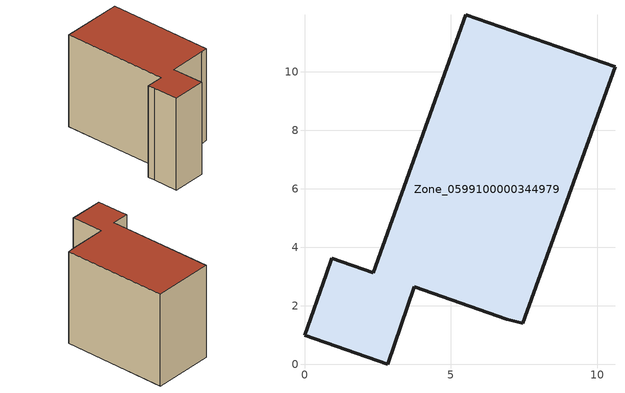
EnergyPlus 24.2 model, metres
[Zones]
Zone_0599100000344979
 floor ground (C_G): 5.5,11.95 10.61,10.17 7.46,1.41 6.92,1.54 3.76,2.64 2.84,0 0,0.99 0.75,3.08 0.92,3.63 2.35,3.13 z0
 wall outside (C_F): 0,0.99 2.84,0 3.76,2.64 6.92,1.54 7.46,1.41 10.61,10.17 5.5,11.95 2.35,3.13 0.92,3.63 0.75,3.08 0,0.99 z0:8.33
 roof outside (C_R): 0.92,3.63 0.75,3.08 0,0.99 2.84,0 3.76,2.64 6.92,1.54 7.46,1.41 10.61,10.17 5.5,11.95 2.35,3.13 z8.33
[BUILDING]
Pand.0599100000344979: North Axis=0; Terrain=City; Loads Convergence Tolerance Value=0.04; Temperature Convergence Tolerance Value=0.4; Solar Distribution=FullExterior; Maximum Number of Warmup Days=25; Minimum Number of Warmup Days=1
[Site:Location]
Rotterdam.The.Hague.AP_ZH_NLD Design_Conditions: Latitude=51.96; Longitude=4.45; Time Zone=1; Elevation=-4.5
[SITE:GROUNDTEMPERATURE:BUILDINGSURFACE]
18, 18, 18, 18, 18, 18, 18, 18, 18, 18, 18, 18
[MATERIAL] Thermal Absorptance=0.9; Solar Absorptance=0.7; Visible Absorptance=0.7
Name | Roughness | Thickness | Conductivity | Density | Specific Heat
G.TI.1992-2005 | MediumSmooth | 0.15 | 0.06 | 540 | 1210
F.TI.1992-2005 | Rough | 0.3 | 0.12 | 1920 | 840
R.TI.1992-2005 | MediumRough | 0.2 | 0.08 | 1500 | 1000
[CONSTRUCTION]
C_G: G.TI.1992-2005
C_F: F.TI.1992-2005
C_R: R.TI.1992-2005
[ZONE]
Zone_0599100000344979: Type=1; Multiplier=1; Ceiling Height=Autocalculate; Volume=Autocalculate; Floor Area=autocalculate; Part of Total Floor Area=Yes
[ZONEINFILTRATION:DESIGNFLOWRATE]
Infil_Zone_0599100000344979: Zone or ZoneList or Space or SpaceList=Zone_0599100000344979; Schedule=AlwaysOn; Design Flow Rate Calculation Method=Flow/Area; Flow Rate per Floor Area=0.0015; Constant Term Coefficient=1; Temperature Term Coefficient=0; Velocity Term Coefficient=0; Velocity Squared Term Coefficient=0
[HVACTEMPLATE:ZONE:IDEALLOADSAIRSYSTEM]
Zone_0599100000344979: Maximum Heating Supply Air Temperature=50; Minimum Cooling Supply Air Temperature=13; Maximum Heating Supply Air Humidity Ratio=0.0156; Minimum Cooling Supply Air Humidity Ratio=0.0077; Heating Limit=NoLimit; Cooling Limit=NoLimit; Dehumidification Control Type=ConstantSensibleHeatRatio; Cooling Sensible Heat Ratio=0.7; Dehumidification Setpoint=60; Humidification Control Type=None; Humidification Setpoint=30; Outdoor Air Method=None; Outdoor Air Flow Rate per Person=0.00944; Outdoor Air Flow Rate per Zone Floor Area=0; Outdoor Air Flow Rate per Zone=0; Demand Controlled Ventilation Type=None; Outdoor Air Economizer Type=NoEconomizer; Heat Recovery Type=None; Sensible Heat Recovery Effectiveness=0.7; Latent Heat Recovery Effectiveness=0.65
[ZONECONTROL:THERMOSTAT]
ThermostatControl_Zone_0599100000344979: Zone or ZoneList=Zone_0599100000344979; Control Type Schedule=DualSetpointControlType; Control 1=Thermostat_Zone_0599100000344979; Temperature Difference Between Cutout And Setpoint=0
[THERMOSTATSETPOINT:DUALSETPOINT]
Thermostat_Zone_0599100000344979: Heating Setpoint Temperature Schedule=HeatingSetpoint_Zone_0599100000344979; Cooling Setpoint Temperature Schedule=CoolingSetpoint_Zone_0599100000344979
[SCHEDULE:COMPACT]
HeatingSetpoint_Zone_0599100000344979: Through: 12/31, For: AllDays, Until: 24:00, 21
CoolingSetpoint_Zone_0599100000344979: Through: 12/31, For: AllDays, Until: 24:00, 24
DualSetpointControlType: Through: 12/31, For: AllDays, Until: 24:00, 4
AlwaysOn: Through: 12/31, For: AllDays, Until: 24:00, 1
